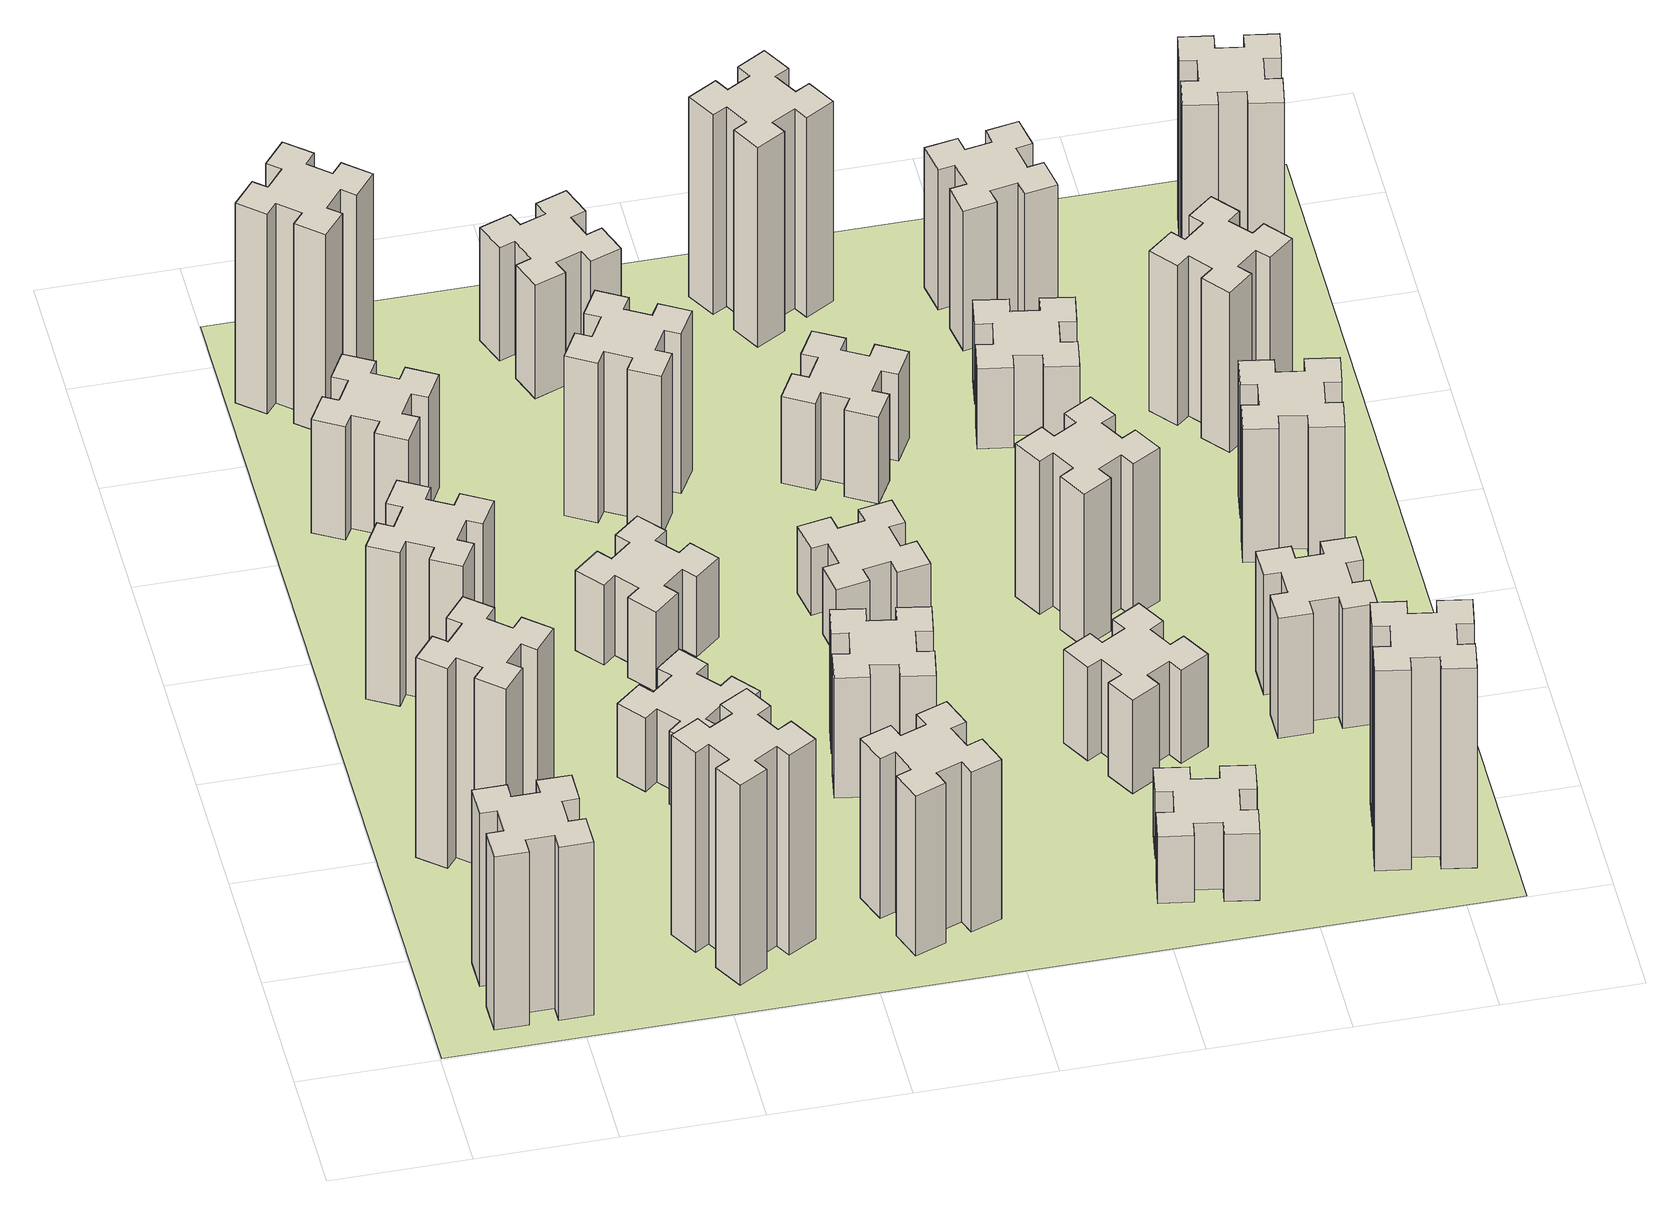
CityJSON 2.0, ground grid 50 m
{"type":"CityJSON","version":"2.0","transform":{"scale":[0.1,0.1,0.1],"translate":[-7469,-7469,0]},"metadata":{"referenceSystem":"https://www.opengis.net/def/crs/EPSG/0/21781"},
"CityObjects":{
"building1":{"type":"Building","attributes":{"class":"1000","function":"1000","usage":"1000","yearOfConstruction":2016,"roofType":"1000","measuredHeight":78,"storeysAboveGround":30,"storeysBelowGround":0},"geometry":[{"type":"Solid","lod":"1","boundaries":[[[[0,1,2,3,4,5,6,7,8,9,10,11,12,13,14,15,16,17,18,19]],[[17,16,20,21]],[[16,15,22,20]],[[15,14,23,22]],[[14,13,24,23]],[[13,12,25,24]],[[12,11,26,25]],[[11,10,27,26]],[[10,9,28,27]],[[9,8,29,28]],[[8,7,30,29]],[[7,6,31,30]],[[6,5,32,31]],[[5,4,33,32]],[[4,3,34,33]],[[3,2,35,34]],[[2,1,36,35]],[[1,0,37,36]],[[0,19,38,37]],[[19,18,39,38]],[[18,17,21,39]],[[24,25,26,27,28,29,30,31,32,33,34,35,36,37,38,39,21,20,22,23]]]]}]},
"building2":{"type":"Building","attributes":{"class":"1000","function":"1000","usage":"1000","yearOfConstruction":2016,"roofType":"1000","measuredHeight":90,"storeysAboveGround":30,"storeysBelowGround":0},"geometry":[{"type":"Solid","lod":"1","boundaries":[[[[40,41,42,43,44,45,46,47,48,49,50,51,52,53,54,55,56,57,58,59]],[[57,56,60,61]],[[56,55,62,60]],[[55,54,63,62]],[[54,53,64,63]],[[53,52,65,64]],[[52,51,66,65]],[[51,50,67,66]],[[50,49,68,67]],[[49,48,69,68]],[[48,47,70,69]],[[47,46,71,70]],[[46,45,72,71]],[[45,44,73,72]],[[44,43,74,73]],[[43,42,75,74]],[[42,41,76,75]],[[41,40,77,76]],[[40,59,78,77]],[[59,58,79,78]],[[58,57,61,79]],[[64,65,66,67,68,69,70,71,72,73,74,75,76,77,78,79,61,60,62,63]]]]}]},
"building3":{"type":"Building","attributes":{"class":"1000","function":"1000","usage":"1000","yearOfConstruction":2016,"roofType":"1000","measuredHeight":69,"storeysAboveGround":30,"storeysBelowGround":0},"geometry":[{"type":"Solid","lod":"1","boundaries":[[[[80,81,82,83,84,85,86,87,88,89,90,91,92,93,94,95,96,97,98,99]],[[97,96,100,101]],[[96,95,102,100]],[[95,94,103,102]],[[94,93,104,103]],[[93,92,105,104]],[[92,91,106,105]],[[91,90,107,106]],[[90,89,108,107]],[[89,88,109,108]],[[88,87,110,109]],[[87,86,111,110]],[[86,85,112,111]],[[85,84,113,112]],[[84,83,114,113]],[[83,82,115,114]],[[82,81,116,115]],[[81,80,117,116]],[[80,99,118,117]],[[99,98,119,118]],[[98,97,101,119]],[[104,105,106,107,108,109,110,111,112,113,114,115,116,117,118,119,101,100,102,103]]]]}]},
"building4":{"type":"Building","attributes":{"class":"1000","function":"1000","usage":"1000","yearOfConstruction":2016,"roofType":"1000","measuredHeight":51,"storeysAboveGround":30,"storeysBelowGround":0},"geometry":[{"type":"Solid","lod":"1","boundaries":[[[[120,121,122,123,124,125,126,127,128,129,130,131,132,133,134,135,136,137,138,139]],[[137,136,140,141]],[[136,135,142,140]],[[135,134,143,142]],[[134,133,144,143]],[[133,132,145,144]],[[132,131,146,145]],[[131,130,147,146]],[[130,129,148,147]],[[129,128,149,148]],[[128,127,150,149]],[[127,126,151,150]],[[126,125,152,151]],[[125,124,153,152]],[[124,123,154,153]],[[123,122,155,154]],[[122,121,156,155]],[[121,120,157,156]],[[120,139,158,157]],[[139,138,159,158]],[[138,137,141,159]],[[144,145,146,147,148,149,150,151,152,153,154,155,156,157,158,159,141,140,142,143]]]]}]},
"building5":{"type":"Building","attributes":{"class":"1000","function":"1000","usage":"1000","yearOfConstruction":2016,"roofType":"1000","measuredHeight":90,"storeysAboveGround":30,"storeysBelowGround":0},"geometry":[{"type":"Solid","lod":"1","boundaries":[[[[160,161,162,163,164,165,166,167,168,169,170,171,172,173,174,175,176,177,178,179]],[[177,176,180,181]],[[176,175,182,180]],[[175,174,183,182]],[[174,173,184,183]],[[173,172,185,184]],[[172,171,186,185]],[[171,170,187,186]],[[170,169,188,187]],[[169,168,189,188]],[[168,167,190,189]],[[167,166,191,190]],[[166,165,192,191]],[[165,164,193,192]],[[164,163,194,193]],[[163,162,195,194]],[[162,161,196,195]],[[161,160,197,196]],[[160,179,198,197]],[[179,178,199,198]],[[178,177,181,199]],[[184,185,186,187,188,189,190,191,192,193,194,195,196,197,198,199,181,180,182,183]]]]}]},
"building6":{"type":"Building","attributes":{"class":"1000","function":"1000","usage":"1000","yearOfConstruction":2016,"roofType":"1000","measuredHeight":90,"storeysAboveGround":30,"storeysBelowGround":0},"geometry":[{"type":"Solid","lod":"1","boundaries":[[[[200,201,202,203,204,205,206,207,208,209,210,211,212,213,214,215,216,217,218,219]],[[217,216,220,221]],[[216,215,222,220]],[[215,214,223,222]],[[214,213,224,223]],[[213,212,225,224]],[[212,211,226,225]],[[211,210,227,226]],[[210,209,228,227]],[[209,208,229,228]],[[208,207,230,229]],[[207,206,231,230]],[[206,205,232,231]],[[205,204,233,232]],[[204,203,234,233]],[[203,202,235,234]],[[202,201,236,235]],[[201,200,237,236]],[[200,219,238,237]],[[219,218,239,238]],[[218,217,221,239]],[[224,225,226,227,228,229,230,231,232,233,234,235,236,237,238,239,221,220,222,223]]]]}]},
"building7":{"type":"Building","attributes":{"class":"1000","function":"1000","usage":"1000","yearOfConstruction":2016,"roofType":"1000","measuredHeight":33,"storeysAboveGround":30,"storeysBelowGround":0},"geometry":[{"type":"Solid","lod":"1","boundaries":[[[[240,241,242,243,244,245,246,247,248,249,250,251,252,253,254,255,256,257,258,259]],[[257,256,260,261]],[[256,255,262,260]],[[255,254,263,262]],[[254,253,264,263]],[[253,252,265,264]],[[252,251,266,265]],[[251,250,267,266]],[[250,249,268,267]],[[249,248,269,268]],[[248,247,270,269]],[[247,246,271,270]],[[246,245,272,271]],[[245,244,273,272]],[[244,243,274,273]],[[243,242,275,274]],[[242,241,276,275]],[[241,240,277,276]],[[240,259,278,277]],[[259,258,279,278]],[[258,257,261,279]],[[264,265,266,267,268,269,270,271,272,273,274,275,276,277,278,279,261,260,262,263]]]]}]},
"building8":{"type":"Building","attributes":{"class":"1000","function":"1000","usage":"1000","yearOfConstruction":2016,"roofType":"1000","measuredHeight":36,"storeysAboveGround":30,"storeysBelowGround":0},"geometry":[{"type":"Solid","lod":"1","boundaries":[[[[280,281,282,283,284,285,286,287,288,289,290,291,292,293,294,295,296,297,298,299]],[[297,296,300,301]],[[296,295,302,300]],[[295,294,303,302]],[[294,293,304,303]],[[293,292,305,304]],[[292,291,306,305]],[[291,290,307,306]],[[290,289,308,307]],[[289,288,309,308]],[[288,287,310,309]],[[287,286,311,310]],[[286,285,312,311]],[[285,284,313,312]],[[284,283,314,313]],[[283,282,315,314]],[[282,281,316,315]],[[281,280,317,316]],[[280,299,318,317]],[[299,298,319,318]],[[298,297,301,319]],[[304,305,306,307,308,309,310,311,312,313,314,315,316,317,318,319,301,300,302,303]]]]}]},
"building9":{"type":"Building","attributes":{"class":"1000","function":"1000","usage":"1000","yearOfConstruction":2016,"roofType":"1000","measuredHeight":72,"storeysAboveGround":30,"storeysBelowGround":0},"geometry":[{"type":"Solid","lod":"1","boundaries":[[[[320,321,322,323,324,325,326,327,328,329,330,331,332,333,334,335,336,337,338,339]],[[337,336,340,341]],[[336,335,342,340]],[[335,334,343,342]],[[334,333,344,343]],[[333,332,345,344]],[[332,331,346,345]],[[331,330,347,346]],[[330,329,348,347]],[[329,328,349,348]],[[328,327,350,349]],[[327,326,351,350]],[[326,325,352,351]],[[325,324,353,352]],[[324,323,354,353]],[[323,322,355,354]],[[322,321,356,355]],[[321,320,357,356]],[[320,339,358,357]],[[339,338,359,358]],[[338,337,341,359]],[[344,345,346,347,348,349,350,351,352,353,354,355,356,357,358,359,341,340,342,343]]]]}]},
"building10":{"type":"Building","attributes":{"class":"1000","function":"1000","usage":"1000","yearOfConstruction":2016,"roofType":"1000","measuredHeight":72,"storeysAboveGround":30,"storeysBelowGround":0},"geometry":[{"type":"Solid","lod":"1","boundaries":[[[[360,361,362,363,364,365,366,367,368,369,370,371,372,373,374,375,376,377,378,379]],[[377,376,380,381]],[[376,375,382,380]],[[375,374,383,382]],[[374,373,384,383]],[[373,372,385,384]],[[372,371,386,385]],[[371,370,387,386]],[[370,369,388,387]],[[369,368,389,388]],[[368,367,390,389]],[[367,366,391,390]],[[366,365,392,391]],[[365,364,393,392]],[[364,363,394,393]],[[363,362,395,394]],[[362,361,396,395]],[[361,360,397,396]],[[360,379,398,397]],[[379,378,399,398]],[[378,377,381,399]],[[384,385,386,387,388,389,390,391,392,393,394,395,396,397,398,399,381,380,382,383]]]]}]},
"building11":{"type":"Building","attributes":{"class":"1000","function":"1000","usage":"1000","yearOfConstruction":2016,"roofType":"1000","measuredHeight":54,"storeysAboveGround":30,"storeysBelowGround":0},"geometry":[{"type":"Solid","lod":"1","boundaries":[[[[400,401,402,403,404,405,406,407,408,409,410,411,412,413,414,415,416,417,418,419]],[[417,416,420,421]],[[416,415,422,420]],[[415,414,423,422]],[[414,413,424,423]],[[413,412,425,424]],[[412,411,426,425]],[[411,410,427,426]],[[410,409,428,427]],[[409,408,429,428]],[[408,407,430,429]],[[407,406,431,430]],[[406,405,432,431]],[[405,404,433,432]],[[404,403,434,433]],[[403,402,435,434]],[[402,401,436,435]],[[401,400,437,436]],[[400,419,438,437]],[[419,418,439,438]],[[418,417,421,439]],[[424,425,426,427,428,429,430,431,432,433,434,435,436,437,438,439,421,420,422,423]]]]}]},
"building12":{"type":"Building","attributes":{"class":"1000","function":"1000","usage":"1000","yearOfConstruction":2016,"roofType":"1000","measuredHeight":51,"storeysAboveGround":30,"storeysBelowGround":0},"geometry":[{"type":"Solid","lod":"1","boundaries":[[[[440,441,442,443,444,445,446,447,448,449,450,451,452,453,454,455,456,457,458,459]],[[457,456,460,461]],[[456,455,462,460]],[[455,454,463,462]],[[454,453,464,463]],[[453,452,465,464]],[[452,451,466,465]],[[451,450,467,466]],[[450,449,468,467]],[[449,448,469,468]],[[448,447,470,469]],[[447,446,471,470]],[[446,445,472,471]],[[445,444,473,472]],[[444,443,474,473]],[[443,442,475,474]],[[442,441,476,475]],[[441,440,477,476]],[[440,459,478,477]],[[459,458,479,478]],[[458,457,461,479]],[[464,465,466,467,468,469,470,471,472,473,474,475,476,477,478,479,461,460,462,463]]]]}]},
"building13":{"type":"Building","attributes":{"class":"1000","function":"1000","usage":"1000","yearOfConstruction":2016,"roofType":"1000","measuredHeight":30,"storeysAboveGround":30,"storeysBelowGround":0},"geometry":[{"type":"Solid","lod":"1","boundaries":[[[[480,481,482,483,484,485,486,487,488,489,490,491,492,493,494,495,496,497,498,499]],[[497,496,500,501]],[[496,495,502,500]],[[495,494,503,502]],[[494,493,504,503]],[[493,492,505,504]],[[492,491,506,505]],[[491,490,507,506]],[[490,489,508,507]],[[489,488,509,508]],[[488,487,510,509]],[[487,486,511,510]],[[486,485,512,511]],[[485,484,513,512]],[[484,483,514,513]],[[483,482,515,514]],[[482,481,516,515]],[[481,480,517,516]],[[480,499,518,517]],[[499,498,519,518]],[[498,497,501,519]],[[504,505,506,507,508,509,510,511,512,513,514,515,516,517,518,519,501,500,502,503]]]]}]},
"building14":{"type":"Building","attributes":{"class":"1000","function":"1000","usage":"1000","yearOfConstruction":2016,"roofType":"1000","measuredHeight":39,"storeysAboveGround":30,"storeysBelowGround":0},"geometry":[{"type":"Solid","lod":"1","boundaries":[[[[520,521,522,523,524,525,526,527,528,529,530,531,532,533,534,535,536,537,538,539]],[[537,536,540,541]],[[536,535,542,540]],[[535,534,543,542]],[[534,533,544,543]],[[533,532,545,544]],[[532,531,546,545]],[[531,530,547,546]],[[530,529,548,547]],[[529,528,549,548]],[[528,527,550,549]],[[527,526,551,550]],[[526,525,552,551]],[[525,524,553,552]],[[524,523,554,553]],[[523,522,555,554]],[[522,521,556,555]],[[521,520,557,556]],[[520,539,558,557]],[[539,538,559,558]],[[538,537,541,559]],[[544,545,546,547,548,549,550,551,552,553,554,555,556,557,558,559,541,540,542,543]]]]}]},
"building15":{"type":"Building","attributes":{"class":"1000","function":"1000","usage":"1000","yearOfConstruction":2016,"roofType":"1000","measuredHeight":30,"storeysAboveGround":30,"storeysBelowGround":0},"geometry":[{"type":"Solid","lod":"1","boundaries":[[[[560,561,562,563,564,565,566,567,568,569,570,571,572,573,574,575,576,577,578,579]],[[577,576,580,581]],[[576,575,582,580]],[[575,574,583,582]],[[574,573,584,583]],[[573,572,585,584]],[[572,571,586,585]],[[571,570,587,586]],[[570,569,588,587]],[[569,568,589,588]],[[568,567,590,589]],[[567,566,591,590]],[[566,565,592,591]],[[565,564,593,592]],[[564,563,594,593]],[[563,562,595,594]],[[562,561,596,595]],[[561,560,597,596]],[[560,579,598,597]],[[579,578,599,598]],[[578,577,581,599]],[[584,585,586,587,588,589,590,591,592,593,594,595,596,597,598,599,581,580,582,583]]]]}]},
"building16":{"type":"Building","attributes":{"class":"1000","function":"1000","usage":"1000","yearOfConstruction":2016,"roofType":"1000","measuredHeight":90,"storeysAboveGround":30,"storeysBelowGround":0},"geometry":[{"type":"Solid","lod":"1","boundaries":[[[[600,601,602,603,604,605,606,607,608,609,610,611,612,613,614,615,616,617,618,619]],[[617,616,620,621]],[[616,615,622,620]],[[615,614,623,622]],[[614,613,624,623]],[[613,612,625,624]],[[612,611,626,625]],[[611,610,627,626]],[[610,609,628,627]],[[609,608,629,628]],[[608,607,630,629]],[[607,606,631,630]],[[606,605,632,631]],[[605,604,633,632]],[[604,603,634,633]],[[603,602,635,634]],[[602,601,636,635]],[[601,600,637,636]],[[600,619,638,637]],[[619,618,639,638]],[[618,617,621,639]],[[624,625,626,627,628,629,630,631,632,633,634,635,636,637,638,639,621,620,622,623]]]]}]},
"building17":{"type":"Building","attributes":{"class":"1000","function":"1000","usage":"1000","yearOfConstruction":2016,"roofType":"1000","measuredHeight":42,"storeysAboveGround":30,"storeysBelowGround":0},"geometry":[{"type":"Solid","lod":"1","boundaries":[[[[640,641,642,643,644,645,646,647,648,649,650,651,652,653,654,655,656,657,658,659]],[[657,656,660,661]],[[656,655,662,660]],[[655,654,663,662]],[[654,653,664,663]],[[653,652,665,664]],[[652,651,666,665]],[[651,650,667,666]],[[650,649,668,667]],[[649,648,669,668]],[[648,647,670,669]],[[647,646,671,670]],[[646,645,672,671]],[[645,644,673,672]],[[644,643,674,673]],[[643,642,675,674]],[[642,641,676,675]],[[641,640,677,676]],[[640,659,678,677]],[[659,658,679,678]],[[658,657,661,679]],[[664,665,666,667,668,669,670,671,672,673,674,675,676,677,678,679,661,660,662,663]]]]}]},
"building18":{"type":"Building","attributes":{"class":"1000","function":"1000","usage":"1000","yearOfConstruction":2016,"roofType":"1000","measuredHeight":69,"storeysAboveGround":30,"storeysBelowGround":0},"geometry":[{"type":"Solid","lod":"1","boundaries":[[[[680,681,682,683,684,685,686,687,688,689,690,691,692,693,694,695,696,697,698,699]],[[697,696,700,701]],[[696,695,702,700]],[[695,694,703,702]],[[694,693,704,703]],[[693,692,705,704]],[[692,691,706,705]],[[691,690,707,706]],[[690,689,708,707]],[[689,688,709,708]],[[688,687,710,709]],[[687,686,711,710]],[[686,685,712,711]],[[685,684,713,712]],[[684,683,714,713]],[[683,682,715,714]],[[682,681,716,715]],[[681,680,717,716]],[[680,699,718,717]],[[699,698,719,718]],[[698,697,701,719]],[[704,705,706,707,708,709,710,711,712,713,714,715,716,717,718,719,701,700,702,703]]]]}]},
"building19":{"type":"Building","attributes":{"class":"1000","function":"1000","usage":"1000","yearOfConstruction":2016,"roofType":"1000","measuredHeight":36,"storeysAboveGround":30,"storeysBelowGround":0},"geometry":[{"type":"Solid","lod":"1","boundaries":[[[[720,721,722,723,724,725,726,727,728,729,730,731,732,733,734,735,736,737,738,739]],[[737,736,740,741]],[[736,735,742,740]],[[735,734,743,742]],[[734,733,744,743]],[[733,732,745,744]],[[732,731,746,745]],[[731,730,747,746]],[[730,729,748,747]],[[729,728,749,748]],[[728,727,750,749]],[[727,726,751,750]],[[726,725,752,751]],[[725,724,753,752]],[[724,723,754,753]],[[723,722,755,754]],[[722,721,756,755]],[[721,720,757,756]],[[720,739,758,757]],[[739,738,759,758]],[[738,737,741,759]],[[744,745,746,747,748,749,750,751,752,753,754,755,756,757,758,759,741,740,742,743]]]]}]},
"building20":{"type":"Building","attributes":{"class":"1000","function":"1000","usage":"1000","yearOfConstruction":2016,"roofType":"1000","measuredHeight":90,"storeysAboveGround":30,"storeysBelowGround":0},"geometry":[{"type":"Solid","lod":"1","boundaries":[[[[760,761,762,763,764,765,766,767,768,769,770,771,772,773,774,775,776,777,778,779]],[[777,776,780,781]],[[776,775,782,780]],[[775,774,783,782]],[[774,773,784,783]],[[773,772,785,784]],[[772,771,786,785]],[[771,770,787,786]],[[770,769,788,787]],[[769,768,789,788]],[[768,767,790,789]],[[767,766,791,790]],[[766,765,792,791]],[[765,764,793,792]],[[764,763,794,793]],[[763,762,795,794]],[[762,761,796,795]],[[761,760,797,796]],[[760,779,798,797]],[[779,778,799,798]],[[778,777,781,799]],[[784,785,786,787,788,789,790,791,792,793,794,795,796,797,798,799,781,780,782,783]]]]}]},
"building21":{"type":"Building","attributes":{"class":"1000","function":"1000","usage":"1000","yearOfConstruction":2016,"roofType":"1000","measuredHeight":63,"storeysAboveGround":30,"storeysBelowGround":0},"geometry":[{"type":"Solid","lod":"1","boundaries":[[[[800,801,802,803,804,805,806,807,808,809,810,811,812,813,814,815,816,817,818,819]],[[817,816,820,821]],[[816,815,822,820]],[[815,814,823,822]],[[814,813,824,823]],[[813,812,825,824]],[[812,811,826,825]],[[811,810,827,826]],[[810,809,828,827]],[[809,808,829,828]],[[808,807,830,829]],[[807,806,831,830]],[[806,805,832,831]],[[805,804,833,832]],[[804,803,834,833]],[[803,802,835,834]],[[802,801,836,835]],[[801,800,837,836]],[[800,819,838,837]],[[819,818,839,838]],[[818,817,821,839]],[[824,825,826,827,828,829,830,831,832,833,834,835,836,837,838,839,821,820,822,823]]]]}]},
"building22":{"type":"Building","attributes":{"class":"1000","function":"1000","usage":"1000","yearOfConstruction":2016,"roofType":"1000","measuredHeight":54,"storeysAboveGround":30,"storeysBelowGround":0},"geometry":[{"type":"Solid","lod":"1","boundaries":[[[[840,841,842,843,844,845,846,847,848,849,850,851,852,853,854,855,856,857,858,859]],[[857,856,860,861]],[[856,855,862,860]],[[855,854,863,862]],[[854,853,864,863]],[[853,852,865,864]],[[852,851,866,865]],[[851,850,867,866]],[[850,849,868,867]],[[849,848,869,868]],[[848,847,870,869]],[[847,846,871,870]],[[846,845,872,871]],[[845,844,873,872]],[[844,843,874,873]],[[843,842,875,874]],[[842,841,876,875]],[[841,840,877,876]],[[840,859,878,877]],[[859,858,879,878]],[[858,857,861,879]],[[864,865,866,867,868,869,870,871,872,873,874,875,876,877,878,879,861,860,862,863]]]]}]},
"building23":{"type":"Building","attributes":{"class":"1000","function":"1000","usage":"1000","yearOfConstruction":2016,"roofType":"1000","measuredHeight":60,"storeysAboveGround":30,"storeysBelowGround":0},"geometry":[{"type":"Solid","lod":"1","boundaries":[[[[880,881,882,883,884,885,886,887,888,889,890,891,892,893,894,895,896,897,898,899]],[[897,896,900,901]],[[896,895,902,900]],[[895,894,903,902]],[[894,893,904,903]],[[893,892,905,904]],[[892,891,906,905]],[[891,890,907,906]],[[890,889,908,907]],[[889,888,909,908]],[[888,887,910,909]],[[887,886,911,910]],[[886,885,912,911]],[[885,884,913,912]],[[884,883,914,913]],[[883,882,915,914]],[[882,881,916,915]],[[881,880,917,916]],[[880,899,918,917]],[[899,898,919,918]],[[898,897,901,919]],[[904,905,906,907,908,909,910,911,912,913,914,915,916,917,918,919,901,900,902,903]]]]}]},
"building24":{"type":"Building","attributes":{"class":"1000","function":"1000","usage":"1000","yearOfConstruction":2016,"roofType":"1000","measuredHeight":72,"storeysAboveGround":30,"storeysBelowGround":0},"geometry":[{"type":"Solid","lod":"1","boundaries":[[[[920,921,922,923,924,925,926,927,928,929,930,931,932,933,934,935,936,937,938,939]],[[937,936,940,941]],[[936,935,942,940]],[[935,934,943,942]],[[934,933,944,943]],[[933,932,945,944]],[[932,931,946,945]],[[931,930,947,946]],[[930,929,948,947]],[[929,928,949,948]],[[928,927,950,949]],[[927,926,951,950]],[[926,925,952,951]],[[925,924,953,952]],[[924,923,954,953]],[[923,922,955,954]],[[922,921,956,955]],[[921,920,957,956]],[[920,939,958,957]],[[939,938,959,958]],[[938,937,941,959]],[[944,945,946,947,948,949,950,951,952,953,954,955,956,957,958,959,941,940,942,943]]]]}]},
"building25":{"type":"Building","attributes":{"class":"1000","function":"1000","usage":"1000","yearOfConstruction":2016,"roofType":"1000","measuredHeight":81,"storeysAboveGround":30,"storeysBelowGround":0},"geometry":[{"type":"Solid","lod":"1","boundaries":[[[[960,961,962,963,964,965,966,967,968,969,970,971,972,973,974,975,976,977,978,979]],[[977,976,980,981]],[[976,975,982,980]],[[975,974,983,982]],[[974,973,984,983]],[[973,972,985,984]],[[972,971,986,985]],[[971,970,987,986]],[[970,969,988,987]],[[969,968,989,988]],[[968,967,990,989]],[[967,966,991,990]],[[966,965,992,991]],[[965,964,993,992]],[[964,963,994,993]],[[963,962,995,994]],[[962,961,996,995]],[[961,960,997,996]],[[960,979,998,997]],[[979,978,999,998]],[[978,977,981,999]],[[984,985,986,987,988,989,990,991,992,993,994,995,996,997,998,999,981,980,982,983]]]]}]},
"landuse1":{"type":"LandUse","attributes":{"name":"plot1","function":"1010"},"geometry":[{"type":"MultiSurface","lod":"1","boundaries":[[[1000,1001,1002,1003]]]}]}
},
"vertices":[
[265,325,0],[265,225,0],[205,225,0],[205,105,0],[325,105,0],[325,165,0],[425,165,0],[425,105,0],[545,105,0],[545,225,0],[485,225,0],[485,325,0],[545,325,0],[545,445,0],[425,445,0],[425,385,0],[325,385,0],[325,445,0],[205,445,0],[205,325,0],[325,385,780],[325,445,780],[425,385,780],[425,445,780],[545,445,780],[545,325,780],[485,325,780],[485,225,780],[545,225,780],[545,105,780],[425,105,780],[425,165,780],[325,165,780],[325,105,780],[205,105,780],[205,225,780],[265,225,780],[265,325,780],[205,325,780],[205,445,780],
[484,1067,0],[408,1132,0],[446,1178,0],[354,1255,0],[277,1163,0],[323,1124,0],[259,1048,0],[213,1086,0],[136,994,0],[228,917,0],[266,963,0],[343,899,0],[304,853,0],[396,776,0],[473,868,0],[427,906,0],[492,983,0],[538,944,0],[615,1036,0],[523,1113,0],[492,983,900],[538,944,900],[427,906,900],[473,868,900],[396,776,900],[304,853,900],[343,899,900],[266,963,900],[228,917,900],[136,994,900],[213,1086,900],[259,1048,900],[323,1124,900],[277,1163,900],[354,1255,900],[446,1178,900],[408,1132,900],[484,1067,900],[523,1113,900],[615,1036,900],
[474,1926,0],[387,1976,0],[417,2028,0],[313,2088,0],[253,1984,0],[305,1954,0],[255,1867,0],[203,1897,0],[143,1793,0],[247,1733,0],[277,1785,0],[364,1735,0],[334,1683,0],[438,1623,0],[498,1727,0],[446,1757,0],[496,1844,0],[548,1814,0],[608,1918,0],[504,1978,0],[496,1844,690],[548,1814,690],[446,1757,690],[498,1727,690],[438,1623,690],[334,1683,690],[364,1735,690],[277,1785,690],[247,1733,690],[143,1793,690],[203,1897,690],[255,1867,690],[305,1954,690],[253,1984,690],[313,2088,690],[417,2028,690],[387,1976,690],[474,1926,690],[504,1978,690],[608,1918,690],
[446,2597,0],[496,2684,0],[548,2654,0],[608,2758,0],[504,2818,0],[474,2766,0],[387,2816,0],[417,2868,0],[313,2928,0],[253,2824,0],[305,2794,0],[255,2707,0],[203,2737,0],[143,2633,0],[247,2573,0],[277,2625,0],[364,2575,0],[334,2523,0],[438,2463,0],[498,2567,0],[364,2575,510],[334,2523,510],[277,2625,510],[247,2573,510],[143,2633,510],[203,2737,510],[255,2707,510],[305,2794,510],[253,2824,510],[313,2928,510],[417,2868,510],[387,2816,510],[474,2766,510],[504,2818,510],[608,2758,510],[548,2654,510],[496,2684,510],[446,2597,510],[498,2567,510],[438,2463,510],
[1127,255,0],[1214,305,0],[1244,253,0],[1348,313,0],[1288,417,0],[1236,387,0],[1186,474,0],[1238,504,0],[1178,608,0],[1074,548,0],[1104,496,0],[1017,446,0],[987,498,0],[883,438,0],[943,334,0],[995,364,0],[1045,277,0],[993,247,0],[1053,143,0],[1157,203,0],[1045,277,900],[993,247,900],[995,364,900],[943,334,900],[883,438,900],[987,498,900],[1017,446,900],[1104,496,900],[1074,548,900],[1178,608,900],[1238,504,900],[1186,474,900],[1236,387,900],[1288,417,900],[1348,313,900],[1244,253,900],[1214,305,900],[1127,255,900],[1157,203,900],[1053,143,900],
[384,3387,0],[308,3452,0],[346,3498,0],[254,3575,0],[177,3483,0],[223,3444,0],[159,3368,0],[113,3406,0],[36,3314,0],[128,3237,0],[166,3283,0],[243,3219,0],[204,3173,0],[296,3096,0],[373,3188,0],[327,3226,0],[392,3303,0],[438,3264,0],[515,3356,0],[423,3433,0],[392,3303,900],[438,3264,900],[327,3226,900],[373,3188,900],[296,3096,900],[204,3173,900],[243,3219,900],[166,3283,900],[128,3237,900],[36,3314,900],[113,3406,900],[159,3368,900],[223,3444,900],[177,3483,900],[254,3575,900],[346,3498,900],[308,3452,900],[384,3387,900],[423,3433,900],[515,3356,900],
[1083,1332,0],[1006,1267,0],[968,1313,0],[876,1236,0],[953,1144,0],[999,1183,0],[1063,1106,0],[1017,1068,0],[1094,976,0],[1186,1053,0],[1148,1099,0],[1224,1163,0],[1263,1117,0],[1355,1194,0],[1278,1286,0],[1232,1248,0],[1167,1324,0],[1213,1363,0],[1136,1455,0],[1044,1378,0],[1167,1324,330],[1213,1363,330],[1232,1248,330],[1278,1286,330],[1355,1194,330],[1263,1117,330],[1224,1163,330],[1148,1099,330],[1186,1053,330],[1094,976,330],[1017,1068,330],[1063,1106,330],[999,1183,330],[953,1144,330],[876,1236,330],[968,1313,330],[1006,1267,330],[1083,1332,330],[1044,1378,330],[1136,1455,330],
[1083,1972,0],[1006,1907,0],[968,1953,0],[876,1876,0],[953,1784,0],[999,1823,0],[1063,1746,0],[1017,1708,0],[1094,1616,0],[1186,1693,0],[1148,1739,0],[1224,1803,0],[1263,1757,0],[1355,1834,0],[1278,1926,0],[1232,1888,0],[1167,1964,0],[1213,2003,0],[1136,2095,0],[1044,2018,0],[1167,1964,360],[1213,2003,360],[1232,1888,360],[1278,1926,360],[1355,1834,360],[1263,1757,360],[1224,1803,360],[1148,1739,360],[1186,1693,360],[1094,1616,360],[1017,1708,360],[1063,1746,360],[999,1823,360],[953,1784,360],[876,1876,360],[968,1953,360],[1006,1907,360],[1083,1972,360],[1044,2018,360],[1136,2095,360],
[1765,496,0],[1671,462,0],[1650,518,0],[1537,477,0],[1579,364,0],[1635,385,0],[1669,291,0],[1613,270,0],[1654,157,0],[1767,199,0],[1746,255,0],[1840,289,0],[1860,233,0],[1973,274,0],[1932,387,0],[1876,366,0],[1842,460,0],[1898,480,0],[1857,593,0],[1744,552,0],[1842,460,720],[1898,480,720],[1876,366,720],[1932,387,720],[1973,274,720],[1860,233,720],[1840,289,720],[1746,255,720],[1767,199,720],[1654,157,720],[1613,270,720],[1669,291,720],[1635,385,720],[1579,364,720],[1537,477,720],[1650,518,720],[1671,462,720],[1765,496,720],[1744,552,720],[1857,593,720],
[1314,2666,0],[1227,2716,0],[1257,2768,0],[1153,2828,0],[1093,2724,0],[1145,2694,0],[1095,2607,0],[1043,2637,0],[983,2533,0],[1087,2473,0],[1117,2525,0],[1204,2475,0],[1174,2423,0],[1278,2363,0],[1338,2467,0],[1286,2497,0],[1336,2584,0],[1388,2554,0],[1448,2658,0],[1344,2718,0],[1336,2584,720],[1388,2554,720],[1286,2497,720],[1338,2467,720],[1278,2363,720],[1174,2423,720],[1204,2475,720],[1117,2525,720],[1087,2473,720],[983,2533,720],[1043,2637,720],[1095,2607,720],[1145,2694,720],[1093,2724,720],[1153,2828,720],[1257,2768,720],[1227,2716,720],[1314,2666,720],[1344,2718,720],[1448,2658,720],
[1855,1047,0],[1872,1145,0],[1931,1135,0],[1952,1253,0],[1834,1274,0],[1824,1215,0],[1725,1232,0],[1736,1291,0],[1617,1312,0],[1597,1194,0],[1656,1184,0],[1638,1085,0],[1579,1096,0],[1558,977,0],[1677,957,0],[1687,1016,0],[1785,998,0],[1775,939,0],[1893,918,0],[1914,1037,0],[1785,998,540],[1775,939,540],[1687,1016,540],[1677,957,540],[1558,977,540],[1579,1096,540],[1638,1085,540],[1656,1184,540],[1597,1194,540],[1617,1312,540],[1736,1291,540],[1725,1232,540],[1824,1215,540],[1834,1274,540],[1952,1253,540],[1931,1135,540],[1872,1145,540],[1855,1047,540],[1914,1037,540],[1893,918,540],
[1125,3456,0],[1031,3422,0],[1010,3478,0],[897,3437,0],[939,3324,0],[995,3345,0],[1029,3251,0],[973,3230,0],[1014,3117,0],[1127,3159,0],[1106,3215,0],[1200,3249,0],[1220,3193,0],[1333,3234,0],[1292,3347,0],[1236,3326,0],[1202,3420,0],[1258,3440,0],[1217,3553,0],[1104,3512,0],[1202,3420,510],[1258,3440,510],[1236,3326,510],[1292,3347,510],[1333,3234,510],[1220,3193,510],[1200,3249,510],[1106,3215,510],[1127,3159,510],[1014,3117,510],[973,3230,510],[1029,3251,510],[995,3345,510],[939,3324,510],[897,3437,510],[1010,3478,510],[1031,3422,510],[1125,3456,510],[1104,3512,510],[1217,3553,510],
[1972,1825,0],[1955,1924,0],[2014,1934,0],[1993,2052,0],[1875,2031,0],[1885,1972,0],[1787,1955,0],[1777,2014,0],[1658,1993,0],[1679,1875,0],[1738,1885,0],[1756,1787,0],[1697,1777,0],[1717,1658,0],[1836,1679,0],[1825,1738,0],[1924,1756,0],[1934,1697,0],[2052,1717,0],[2031,1836,0],[1924,1756,300],[1934,1697,300],[1825,1738,300],[1836,1679,300],[1717,1658,300],[1697,1777,300],[1756,1787,300],[1738,1885,300],[1679,1875,300],[1658,1993,300],[1777,2014,300],[1787,1955,300],[1885,1972,300],[1875,2031,300],[1993,2052,300],[2014,1934,300],[1955,1924,300],[1972,1825,300],[2031,1836,300],[2052,1717,300],
[2026,2497,0],[2076,2584,0],[2128,2554,0],[2188,2658,0],[2084,2718,0],[2054,2666,0],[1967,2716,0],[1997,2768,0],[1893,2828,0],[1833,2724,0],[1885,2694,0],[1835,2607,0],[1783,2637,0],[1723,2533,0],[1827,2473,0],[1857,2525,0],[1944,2475,0],[1914,2423,0],[2018,2363,0],[2078,2467,0],[1944,2475,390],[1914,2423,390],[1857,2525,390],[1827,2473,390],[1723,2533,390],[1783,2637,390],[1835,2607,390],[1885,2694,390],[1833,2724,390],[1893,2828,390],[1997,2768,390],[1967,2716,390],[2054,2666,390],[2084,2718,390],[2188,2658,390],[2128,2554,390],[2076,2584,390],[2026,2497,390],[2078,2467,390],[2018,2363,390],
[2596,444,0],[2578,345,0],[2519,356,0],[2498,237,0],[2617,217,0],[2627,276,0],[2725,258,0],[2715,199,0],[2833,178,0],[2854,297,0],[2795,307,0],[2812,405,0],[2871,395,0],[2892,513,0],[2774,534,0],[2764,475,0],[2665,492,0],[2676,551,0],[2557,572,0],[2537,454,0],[2665,492,300],[2676,551,300],[2764,475,300],[2774,534,300],[2892,513,300],[2871,395,300],[2812,405,300],[2795,307,300],[2854,297,300],[2833,178,300],[2715,199,300],[2725,258,300],[2627,276,300],[2617,217,300],[2498,237,300],[2519,356,300],[2578,345,300],[2596,444,300],[2537,454,300],[2557,572,300],
[1844,3556,0],[1757,3506,0],[1727,3558,0],[1623,3498,0],[1683,3394,0],[1735,3424,0],[1785,3337,0],[1733,3307,0],[1793,3203,0],[1897,3263,0],[1867,3315,0],[1954,3365,0],[1984,3313,0],[2088,3373,0],[2028,3477,0],[1976,3447,0],[1926,3534,0],[1978,3564,0],[1918,3668,0],[1814,3608,0],[1926,3534,900],[1978,3564,900],[1976,3447,900],[2028,3477,900],[2088,3373,900],[1984,3313,900],[1954,3365,900],[1867,3315,900],[1897,3263,900],[1793,3203,900],[1733,3307,900],[1785,3337,900],[1735,3424,900],[1683,3394,900],[1623,3498,900],[1727,3558,900],[1757,3506,900],[1844,3556,900],[1814,3608,900],[1918,3668,900],
[2584,1136,0],[2497,1086,0],[2467,1138,0],[2363,1078,0],[2423,974,0],[2475,1004,0],[2525,917,0],[2473,887,0],[2533,783,0],[2637,843,0],[2607,895,0],[2694,945,0],[2724,893,0],[2828,953,0],[2768,1057,0],[2716,1027,0],[2666,1114,0],[2718,1144,0],[2658,1248,0],[2554,1188,0],[2666,1114,420],[2718,1144,420],[2716,1027,420],[2768,1057,420],[2828,953,420],[2724,893,420],[2694,945,420],[2607,895,420],[2637,843,420],[2533,783,420],[2473,887,420],[2525,917,420],[2475,1004,420],[2423,974,420],[2363,1078,420],[2467,1138,420],[2497,1086,420],[2584,1136,420],[2554,1188,420],[2658,1248,420],
[2475,1744,0],[2525,1657,0],[2473,1627,0],[2533,1523,0],[2637,1583,0],[2607,1635,0],[2694,1685,0],[2724,1633,0],[2828,1693,0],[2768,1797,0],[2716,1767,0],[2666,1854,0],[2718,1884,0],[2658,1988,0],[2554,1928,0],[2584,1876,0],[2497,1826,0],[2467,1878,0],[2363,1818,0],[2423,1714,0],[2497,1826,690],[2467,1878,690],[2584,1876,690],[2554,1928,690],[2658,1988,690],[2718,1884,690],[2666,1854,690],[2716,1767,690],[2768,1797,690],[2828,1693,690],[2724,1633,690],[2694,1685,690],[2607,1635,690],[2637,1583,690],[2533,1523,690],[2473,1627,690],[2525,1657,690],[2475,1744,690],[2423,1714,690],[2363,1818,690],
[2664,2795,0],[2565,2812,0],[2576,2871,0],[2457,2892,0],[2437,2774,0],[2496,2764,0],[2478,2665,0],[2419,2676,0],[2398,2557,0],[2517,2537,0],[2527,2596,0],[2625,2578,0],[2615,2519,0],[2733,2498,0],[2754,2617,0],[2695,2627,0],[2712,2725,0],[2771,2715,0],[2792,2833,0],[2674,2854,0],[2712,2725,360],[2771,2715,360],[2695,2627,360],[2754,2617,360],[2733,2498,360],[2615,2519,360],[2625,2578,360],[2527,2596,360],[2517,2537,360],[2398,2557,360],[2419,2676,360],[2478,2665,360],[2496,2764,360],[2437,2774,360],[2457,2892,360],[2576,2871,360],[2565,2812,360],[2664,2795,360],[2674,2854,360],[2792,2833,360],
[3336,444,0],[3318,345,0],[3259,356,0],[3238,237,0],[3357,217,0],[3367,276,0],[3465,258,0],[3455,199,0],[3573,178,0],[3594,297,0],[3535,307,0],[3552,405,0],[3611,395,0],[3632,513,0],[3514,534,0],[3504,475,0],[3405,492,0],[3416,551,0],[3297,572,0],[3277,454,0],[3405,492,900],[3416,551,900],[3504,475,900],[3514,534,900],[3632,513,900],[3611,395,900],[3552,405,900],[3535,307,900],[3594,297,900],[3573,178,900],[3455,199,900],[3465,258,900],[3367,276,900],[3357,217,900],[3238,237,900],[3259,356,900],[3318,345,900],[3336,444,900],[3277,454,900],[3297,572,900],
[2565,3118,0],[2664,3136,0],[2674,3077,0],[2792,3097,0],[2771,3216,0],[2712,3205,0],[2695,3304,0],[2754,3314,0],[2733,3432,0],[2615,3411,0],[2625,3352,0],[2527,3335,0],[2517,3394,0],[2398,3373,0],[2419,3255,0],[2478,3265,0],[2496,3167,0],[2437,3157,0],[2457,3038,0],[2576,3059,0],[2496,3167,630],[2437,3157,630],[2478,3265,630],[2419,3255,630],[2398,3373,630],[2517,3394,630],[2527,3335,630],[2625,3352,630],[2615,3411,630],[2733,3432,630],[2754,3314,630],[2695,3304,630],[2712,3205,630],[2771,3216,630],[2792,3097,630],[2674,3077,630],[2664,3136,630],[2565,3118,630],[2576,3059,630],[2457,3038,630],
[3185,1005,0],[3285,1005,0],[3285,945,0],[3405,945,0],[3405,1065,0],[3345,1065,0],[3345,1165,0],[3405,1165,0],[3405,1285,0],[3285,1285,0],[3285,1225,0],[3185,1225,0],[3185,1285,0],[3065,1285,0],[3065,1165,0],[3125,1165,0],[3125,1065,0],[3065,1065,0],[3065,945,0],[3185,945,0],[3125,1065,540],[3065,1065,540],[3125,1165,540],[3065,1165,540],[3065,1285,540],[3185,1285,540],[3185,1225,540],[3285,1225,540],[3285,1285,540],[3405,1285,540],[3405,1165,540],[3345,1165,540],[3345,1065,540],[3405,1065,540],[3405,945,540],[3285,945,540],[3285,1005,540],[3185,1005,540],[3185,945,540],[3065,945,540],
[3267,1856,0],[3365,1838,0],[3355,1779,0],[3473,1758,0],[3494,1877,0],[3435,1887,0],[3452,1985,0],[3511,1975,0],[3532,2093,0],[3414,2114,0],[3404,2055,0],[3305,2072,0],[3316,2131,0],[3197,2152,0],[3177,2034,0],[3236,2024,0],[3218,1925,0],[3159,1936,0],[3138,1817,0],[3257,1797,0],[3218,1925,600],[3159,1936,600],[3236,2024,600],[3177,2034,600],[3197,2152,600],[3316,2131,600],[3305,2072,600],[3404,2055,600],[3414,2114,600],[3532,2093,600],[3511,1975,600],[3452,1985,600],[3435,1887,600],[3494,1877,600],[3473,1758,600],[3355,1779,600],[3365,1838,600],[3267,1856,600],[3257,1797,600],[3138,1817,600],
[3119,2563,0],[3183,2486,0],[3137,2448,0],[3214,2356,0],[3306,2433,0],[3268,2479,0],[3344,2543,0],[3383,2497,0],[3475,2574,0],[3398,2666,0],[3352,2628,0],[3287,2704,0],[3333,2743,0],[3256,2835,0],[3164,2758,0],[3203,2712,0],[3126,2647,0],[3088,2693,0],[2996,2616,0],[3073,2524,0],[3126,2647,720],[3088,2693,720],[3203,2712,720],[3164,2758,720],[3256,2835,720],[3333,2743,720],[3287,2704,720],[3352,2628,720],[3398,2666,720],[3475,2574,720],[3383,2497,720],[3344,2543,720],[3268,2479,720],[3306,2433,720],[3214,2356,720],[3137,2448,720],[3183,2486,720],[3119,2563,720],[3073,2524,720],[2996,2616,720],
[3535,3267,0],[3552,3365,0],[3611,3355,0],[3632,3473,0],[3514,3494,0],[3504,3435,0],[3405,3452,0],[3416,3511,0],[3297,3532,0],[3277,3414,0],[3336,3404,0],[3318,3305,0],[3259,3316,0],[3238,3197,0],[3357,3177,0],[3367,3236,0],[3465,3218,0],[3455,3159,0],[3573,3138,0],[3594,3257,0],[3465,3218,810],[3455,3159,810],[3367,3236,810],[3357,3177,810],[3238,3197,810],[3259,3316,810],[3318,3305,810],[3336,3404,810],[3277,3414,810],[3297,3532,810],[3416,3511,810],[3405,3452,810],[3504,3435,810],[3514,3494,810],[3632,3473,810],[3611,3355,810],[3552,3365,810],[3535,3267,810],[3594,3257,810],[3573,3138,810],
[5,3705,0],[3705,3705,0],[3705,5,0],[5,5,0]
]}
